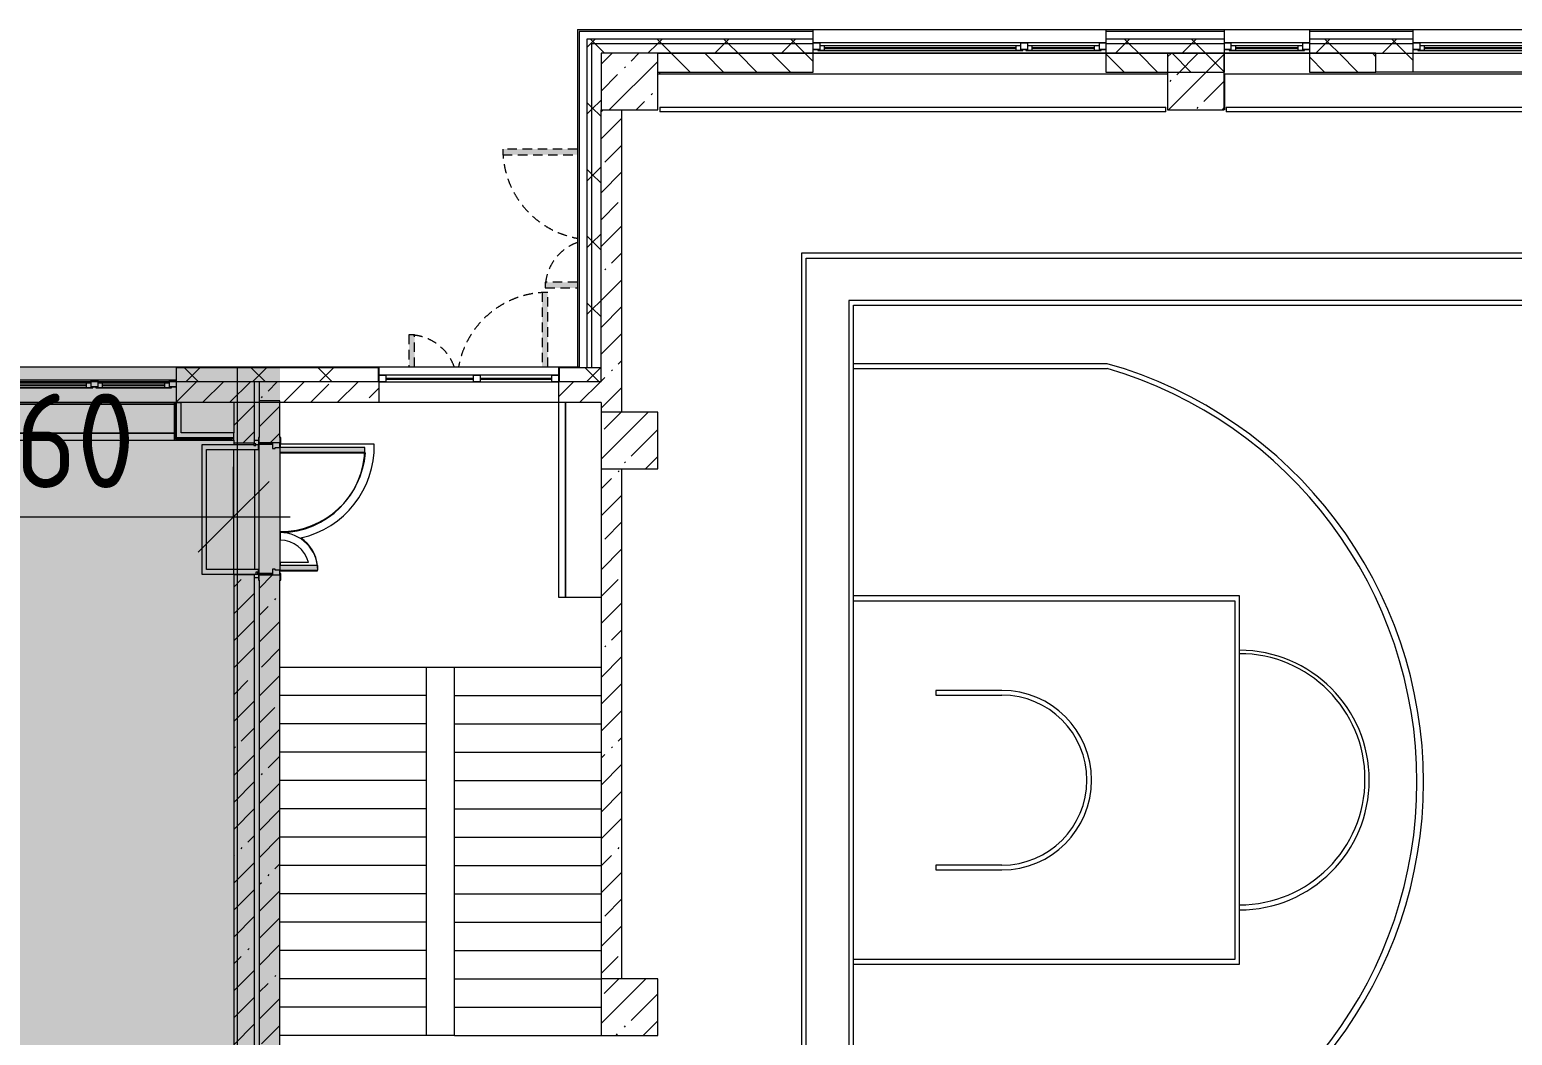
# Model space of a CAD drawing. Header units: millimetres. Extents: x -3129 to 197107, y -8553 to 29000.
# Drawn here: x 106207 to 121907, y 16700 to 27350 of the extents above; entities that cross this region are included whole.
import ezdxf

# ---------------------------------------------------------------- set-up
doc = ezdxf.new("R2010")
doc.units = ezdxf.units.MM
doc.linetypes.add('200_ШТРИХ__ш1_п0_6_', pattern=[160, 100, -60])
for name, color, linetype, lineweight in [('A-ANNO-DIMS', 7, 'Continuous', 9), ('A-ANNO-DIMS-500', 7, 'Continuous', 9), ('A-DETL-MBND-1', 7, '200_ШТРИХ__ш1_п0_6_', 9), ('A-GLAZ-1', 7, 'Continuous', 5), ('A-WALL', 7, 'Continuous', 9), ('A-WALL-6', 7, 'Continuous', 5), ('I-WALL-6', 7, 'Continuous', 5), ('S-COLS-2', 7, 'Continuous', 5), ('S-STRS-1', 7, 'Continuous', 5), ('Оси', 7, 'Continuous', 9)]:
    doc.layers.add(name, color=color, linetype=linetype, lineweight=lineweight)
doc.layers.add('A-DETL-GENF-6', color=7, linetype='Continuous', lineweight=9, true_color=0xc0c0c0, transparency=0.4)
for name, color, linetype, lineweight, true_color in [('A-DOOR-3', 7, 'Continuous', 5, 0xaaaaaa), ('A-DOOR-4', 7, 'Continuous', 5, 0xe2e2e2), ('A-DOOR-5', 7, 'Continuous', 5, 0xb7b7b7), ('A-DOOR-FRAM-3', 7, 'Continuous', 5, 0xe2e2e2), ('A-DOOR-FRAM-4', 7, 'Continuous', 5, 0xaaaaaa), ('A-DOOR-FRAM-5', 7, 'Continuous', 5, 0xb7b7b7), ('A-FLOR-2', 7, 'Continuous', 5, 0xb7b7b7), ('A-FLOR-3', 7, 'Continuous', 5, 0xaaaaaa), ('A-GLAZ-2', 7, 'Continuous', 5, 0x737373), ('A-WALL-7', 7, 'Continuous', 9, 0x737373), ('A-WALL-8', 7, 'Continuous', 5, 0x737373), ('I-WALL-5', 7, 'Continuous', 9, 0xe7e7e7), ('I-WALL-7', 7, 'Continuous', 5, 0x737373), ('S-STRS-2', 7, 'Continuous', 5, 0x737373)]:
    doc.layers.add(name, color=color, linetype=linetype, lineweight=lineweight, true_color=true_color)
doc.styles.add('ISOCPEUR_3', font='isocpeur.ttf', dxfattribs={"width": 0.9, "height": 1000})
doc.dimstyles.new('ISO-2_0_0_9К_Средний_округл2_2', dxfattribs={"dimscale": 304.8, "dimtxt": 995.981176, "dimasz": 2.46063, "dimexe": 1.968504, "dimexo": 0, "dimgap": 0, "dimtad": 1, "dimdec": 0, "dimrnd": 10, "dimzin": 0, "dimdsep": 46, "dimtxsty": 'ISOCPEUR_3', "dimblk1": 'OBLIQUE', "dimblk2": 'OBLIQUE', "dimsah": 1, "dimcen": 0.09, "dimdle": 1.968504, "dimazin": 0, "dimtfac": 1, "dimtdec": 4, "dimtix": 1, "dimtmove": 0, "dimatfit": 3, "dimfxl": 1, "dimtvp": 1, "dimtolj": 1, "dimtzin": 0, "dimarcsym": 2})
pattern_1 = [(45, (70097.43, 0), (-285.123, 285.123), []), (45, (70382.56, 0), (-285.123, 285.123), [504.031, -100.806, 16.764, -84.042])]
pattern_2 = [(45, (70097.43, 0), (-353.5534, 353.5534), []), (135, (70097.43, 0), (-353.5534, -353.5534), [])]
pattern_3 = [(45, (70097.4, 0), (-530.33, 530.33), []), (135, (70097.4, 0), (-530.33, -530.33), [])]

# ---------------------------------------------------------------- blocks, each defined once
blk = doc.blocks.new('BSC_Колонна _Прямоугольная - 600х600-V107-2_1_1_птичка')
at = {"layer": 'S-COLS-2'}
h = blk.add_hatch(dxfattribs=at)
h.set_pattern_fill('FP_140', color=256, style=0, pattern_type=2)
h.set_pattern_definition([(45, (-42460, -26800), (-285.123, 285.123), []), (45, (-42174.88, -26800), (-285.123, 285.123), [504.031, -100.806, 16.764, -84.042])])
h.paths.add_polyline_path([(-300, -300), (300, -300), (300, 300), (-300, 300)])
for p, q in [((300, 300), (-300, 300)), ((-300, 300), (-300, -300)), ((300, -300), (300, 300)), ((-300, -300), (300, -300))]:
    blk.add_line(p, q, dxfattribs=at)
blk = doc.blocks.new('BSC_Колонна _Прямоугольная - 600х600-V120-2_1_1_птичка')
at = {"layer": 'S-COLS-2'}
h = blk.add_hatch(dxfattribs=at)
h.set_pattern_fill('FP_152', color=256, style=0, pattern_type=2)
h.set_pattern_definition([(45, (-42460, -17000), (-285.123, 285.123), []), (45, (-42174.88, -17000), (-285.123, 285.123), [504.031, -100.806, 16.764, -84.042])])
h.paths.add_polyline_path([(-300, -300), (300, -300), (300, 300), (-300, 300)])
for p, q in [((300, 300), (-300, 300)), ((-300, 300), (-300, -300)), ((300, -300), (300, 300)), ((-300, -300), (300, -300))]:
    blk.add_line(p, q, dxfattribs=at)
blk = doc.blocks.new('BSC_Колонна _Прямоугольная - 600х600-V121-2_1_1_птичка')
at = {"layer": 'S-COLS-2'}
h = blk.add_hatch(dxfattribs=at)
h.set_pattern_fill('FP_153', color=256, style=0, pattern_type=2)
h.set_pattern_definition([(45, (-42460, -23000), (-285.123, 285.123), []), (45, (-42174.88, -23000), (-285.123, 285.123), [504.031, -100.806, 16.764, -84.042])])
h.paths.add_polyline_path([(-300, -300), (300, -300), (300, 300), (-300, 300), (-300, -210)])
for p, q in [((300, 300), (-300, 300)), ((-300, 300), (-300, -300)), ((300, -300), (300, 300)), ((-300, -300), (300, -300))]:
    blk.add_line(p, q, dxfattribs=at)
blk = doc.blocks.new('120_Окно_СКБ_2Ст - 120_Окно_СКБ_2Ст 3100х2500 _мал_створка слева_ 2-19089248-2_1_1_птичка')
at = {"layer": 'A-GLAZ-1'}
for p, q in [((-1550, -75), (-1550, -5)), ((-1550, -5), (-1480, -5)), ((1550, -5), (-1550, -5)), ((-1480, -75), (-1550, -75)), ((-1550, -75), (-1500, -75)), ((-1480, -75), (-1500, -75)), ((-1500, -75), (-1500, -85)), ((-1500, -85), (670, -85)), ((670, -85), (-1500, -85)), ((-1480, -5), (-1480, -75)), ((650, -35), (-1480, -35)), ((-1480, -35), (-1480, -75)), ((-1430, -85), (-1430, -35)), ((-1430, -55), (600, -55)), ((600, -65), (-1430, -65)), ((600, -85), (600, -35)), ((650, -75), (650, -5)), ((650, -5), (720, -5)), ((650, -75), (650, -35)), ((720, -75), (650, -75)), ((670, -75), (650, -75)), ((670, -75), (700, -75)), ((670, -85), (670, -75)), ((720, -75), (700, -75)), ((700, -75), (700, -85)), ((700, -85), (1500, -85)), ((1500, -85), (700, -85)), ((720, -5), (720, -75)), ((1480, -35), (720, -35)), ((720, -35), (720, -75)), ((770, -85), (770, -35)), ((770, -55), (1430, -55)), ((1430, -65), (770, -65)), ((1430, -85), (1430, -35)), ((1480, -75), (1480, -5)), ((1480, -5), (1550, -5)), ((1480, -75), (1480, -35)), ((1550, -75), (1480, -75)), ((1500, -75), (1480, -75)), ((1500, -75), (1550, -75)), ((1500, -85), (1500, -75)), ((1550, -5), (1550, -75))]:
    blk.add_line(p, q, dxfattribs=at)
blk = doc.blocks.new('120_Окно_СКБ_1Ст - 120_Окно_СКБ_1Ст 900х2500_h_-19906774-2_1_1_птичка')
at = {"layer": 'A-GLAZ-1'}
for p, q in [((-450, -75), (-450, -5)), ((-450, -5), (-380, -5)), ((450, -5), (-450, -5)), ((-380, -75), (-450, -75)), ((-450, -75), (-400, -75)), ((-380, -75), (-400, -75)), ((-400, -75), (-400, -85)), ((-400, -85), (400, -85)), ((400, -85), (-400, -85)), ((-380, -5), (-380, -75)), ((380, -35), (-380, -35)), ((-380, -35), (-380, -75)), ((-330, -85), (-330, -35)), ((-330, -55), (330, -55)), ((330, -65), (-330, -65)), ((330, -85), (330, -35)), ((380, -75), (380, -5)), ((380, -5), (450, -5)), ((380, -75), (380, -35)), ((450, -75), (380, -75)), ((400, -75), (380, -75)), ((400, -75), (450, -75)), ((400, -85), (400, -75)), ((450, -5), (450, -75))]:
    blk.add_line(p, q, dxfattribs=at)
blk = doc.blocks.new('120_Окно_СКБ_2Ст - 120_Окно_СКБ_2Ст 3100х2500 _мал_створка слева_ 2-22446355-2_1_1_птичка')
at = {"layer": 'A-GLAZ-2'}
for p, q in [((-1550, -127), (-1550, -57)), ((-1550, -57), (-1480, -57)), ((1550, -57), (-1550, -57)), ((-1480, -127), (-1550, -127)), ((-1550, -127), (-1500, -127)), ((-1480, -127), (-1500, -127)), ((-1500, -127), (-1500, -137)), ((-1500, -137), (670, -137)), ((670, -137), (-1500, -137)), ((-1480, -57), (-1480, -127)), ((650, -87), (-1480, -87)), ((-1480, -87), (-1480, -127)), ((-1430, -137), (-1430, -87)), ((-1430, -107), (600, -107)), ((600, -117), (-1430, -117)), ((600, -137), (600, -87)), ((650, -127), (650, -57)), ((650, -57), (720, -57)), ((650, -127), (650, -87)), ((720, -127), (650, -127)), ((670, -127), (650, -127)), ((670, -127), (700, -127)), ((670, -137), (670, -127)), ((720, -127), (700, -127)), ((700, -127), (700, -137)), ((700, -137), (1500, -137)), ((1500, -137), (700, -137)), ((720, -57), (720, -127)), ((1480, -87), (720, -87)), ((720, -87), (720, -127)), ((770, -137), (770, -87)), ((770, -107), (1430, -107)), ((1430, -117), (770, -117)), ((1430, -137), (1430, -87)), ((1480, -127), (1480, -57)), ((1480, -57), (1550, -57)), ((1480, -127), (1480, -87)), ((1550, -127), (1480, -127)), ((1500, -127), (1480, -127)), ((1500, -127), (1550, -127)), ((1500, -137), (1500, -127)), ((1550, -57), (1550, -127))]:
    blk.add_line(p, q, dxfattribs=at)
blk = doc.blocks.new('120_Окно_СКБ_2Ст - 120_Окно_СКБ_2Ст 1900х2400 глухое-23537524-2_1_1_птичка')
at = {"layer": 'A-GLAZ-1'}
for p, q in [((-950, 5), (-950, 75)), ((-950, 75), (-880, 75)), ((950, 75), (-950, 75)), ((-880, 5), (-950, 5)), ((-950, 5), (950, 5)), ((-880, 75), (-880, 5)), ((-120, 45), (-880, 45)), ((-120, 35), (-880, 35)), ((-120, 5), (-120, 75)), ((-120, 75), (-50, 75)), ((-50, 5), (-120, 5)), ((-50, 75), (-50, 5)), ((880, 45), (-50, 45)), ((880, 35), (-50, 35)), ((880, 5), (880, 75)), ((880, 75), (950, 75)), ((950, 5), (880, 5)), ((950, 75), (950, 5))]:
    blk.add_line(p, q, dxfattribs=at)
blk = doc.blocks.new('110_Дверь_СКБ_2Ст_Наружная - ДН-1_л__ Двухстворчатая 1350 х3200 _ЛК_ в свету с верхним остеклением 2-22448815-2_1_1_птичка')
at = {"layer": 'A-DETL-MBND-1'}
for points in [[(755, 79), (755, 869), (695, 869), (695, 79)], [(-655, 79), (-655, 419), (-715, 419), (-715, 79)]]:
    blk.add_hatch(color=256, dxfattribs=at).paths.add_polyline_path(points)
for p, q in [((755, 869), (695, 869)), ((695, 869), (695, 79)), ((755, 79), (755, 869)), ((-715, 419), (-715, 79)), ((-655, 419), (-715, 419)), ((-655, 79), (-655, 419))]:
    blk.add_line(p, q, dxfattribs=at)
for centre, radius, start, end in [((755, -91), 960, 90, 169.7202), ((-715, -91), 510, 19.6305, 90)]:
    blk.add_arc(centre, radius, start, end, dxfattribs=at)
blk = doc.blocks.new('110_Дверь_СКБ_2Ст - Д-1 Лестничная клетка EIS60-V196-2_1_1_птичка')
at = {"layer": 'A-DOOR-4'}
for points in [[(-587.5, 110), (-587.5, 1010), (-637.5, 1010), (-637.5, 110)], [(662.5, 510), (612.5, 510), (612.5, 110), (662.5, 110)], [(712.5, 30), (697.5, 30), (697.5, -110), (712.5, -110)]]:
    blk.add_hatch(color=256, dxfattribs=at).paths.add_polyline_path(points)
h = blk.add_hatch(color=256, dxfattribs=at)
h.paths.add_polyline_path([(712.5, 110), (662.5, 110), (662.5, 60), (652.5, 60), (654.4, 30), (712.5, 30), (712.5, 90.1)])
h.paths.add_polyline_path([(-627.5, 60), (-637.5, 60), (-637.5, 110), (-687.5, 110), (-687.5, 30), (-627.5, 30)])
at = {"layer": 'A-DOOR-FRAM-3'}
for points in [[(-672.5, 110), (-672.5, 118), (-742.5, 118), (-742.5, 110)], [(-672.5, 30), (-687.5, 30), (-687.5, -110), (-672.5, -110)], [(767.5, 110), (767.5, 118), (697.5, 118), (697.5, 110)], [(-672.5, -110), (-742.5, -110), (-742.5, -118), (-672.5, -118)], [(767.5, -118), (767.5, -110), (697.5, -110), (697.5, -118)]]:
    blk.add_hatch(color=256, dxfattribs=at).paths.add_polyline_path(points)
at = {"layer": 'A-DOOR-3'}
for p, q in [((-637.5, 1010), (-637.5, 110)), ((-587.5, 1010), (-637.5, 1010)), ((-587.5, 110), (-587.5, 1010)), ((662.5, 510), (612.5, 510)), ((612.5, 510), (612.5, 110)), ((662.5, 110), (662.5, 510))]:
    blk.add_line(p, q, dxfattribs=at)
for centre, radius, start, end in [((-637.5, 110), 900, 0, 90), ((662.5, 110), 400, 90, 180)]:
    blk.add_arc(centre, radius, start, end, dxfattribs=at)
at = {"layer": 'A-DOOR-5'}
for p, q in [((-637.5, 110), (-587.5, 110)), ((612.5, 110), (662.5, 110))]:
    blk.add_line(p, q, dxfattribs=at)
at = {"layer": 'A-DOOR-FRAM-4'}
for p, q in [((-672.5, 118), (-742.5, 118)), ((-742.5, 118), (-742.5, 110)), ((-672.5, 110), (-672.5, 118)), ((767.5, 118), (697.5, 118)), ((697.5, 118), (697.5, 110)), ((767.5, 110), (767.5, 118))]:
    blk.add_line(p, q, dxfattribs=at)
at = {"layer": 'A-DOOR-FRAM-5'}
for p, q in [((-742.5, 110), (-672.5, 110)), ((-637.5, 110), (-687.5, 110)), ((-687.5, 110), (-687.5, 30)), ((-687.5, 30), (-627.5, 30)), ((-672.5, 30), (-687.5, 30)), ((-687.5, 30), (-687.5, -110)), ((-672.5, -110), (-672.5, 30)), ((-637.5, 60), (-637.5, 110)), ((-627.5, 60), (-637.5, 60)), ((-627.5, 30), (-627.5, 60)), ((662.5, 60), (652.5, 60)), ((652.5, 60), (652.5, 30)), ((652.5, 30), (712.5, 30)), ((662.5, 110), (662.5, 60)), ((712.5, 110), (662.5, 110)), ((697.5, 110), (767.5, 110)), ((712.5, 30), (697.5, 30)), ((697.5, 30), (697.5, -110)), ((712.5, 30), (712.5, 110)), ((712.5, -110), (712.5, 30)), ((-672.5, -110), (-742.5, -110)), ((-742.5, -110), (-742.5, -118)), ((-742.5, -118), (-672.5, -118)), ((-687.5, -110), (-672.5, -110)), ((-672.5, -118), (-672.5, -110)), ((697.5, -110), (712.5, -110)), ((767.5, -110), (697.5, -110)), ((697.5, -110), (697.5, -118)), ((697.5, -118), (767.5, -118)), ((767.5, -118), (767.5, -110))]:
    blk.add_line(p, q, dxfattribs=at)
blk = doc.blocks.new('110_Дверь_СКБ_2Ст_Наружная - ДН-1_л__ Двухстворчатая 1350 х3200 _ЛК_ в свету с верхним остеклением EI30-23529464-2_1_1_птичка')
at = {"layer": 'A-DETL-MBND-1'}
for points in [[(695, 512), (695, 125), (755, 125), (755, 915), (695, 915)], [(-715, 125), (-655, 125), (-655, 465), (-715, 465)]]:
    blk.add_hatch(color=256, dxfattribs=at).paths.add_polyline_path(points)
for p, q in [((755, 915), (695, 915)), ((695, 915), (695, 125)), ((755, 125), (755, 915)), ((-715, 465), (-715, 125)), ((-655, 465), (-715, 465)), ((-655, 125), (-655, 465))]:
    blk.add_line(p, q, dxfattribs=at)
for centre, radius, start, end in [((755, -45), 960, 90, 169.737), ((-715, -45), 510, 19.5984, 90)]:
    blk.add_arc(centre, radius, start, end, dxfattribs=at)
blk = doc.blocks.new('Зашивка приборов отопления22 - Зашивка приборов отопления-33321747-2_1_1_птичка')
at = {"layer": 'A-WALL-8'}
for p, q in [((37288, 26888), (34188, 26888)), ((34188, 26567), (37268, 26567)), ((37268, 26567), (34188, 26567)), ((34188, 26492), (37268, 26492))]:
    blk.add_line(p, q, dxfattribs=at)
blk = doc.blocks.new('Зашивка приборов отопления28 - Зашивка приборов отопления-33322877-2_1_1_птичка')
at = {"layer": 'A-WALL-6'}
for p, q in [((75401, 486), (73341, 486)), ((73341, 486), (73341, 411)), ((73341, 411), (73341, 36)), ((75401, 411), (73341, 411)), ((73341, 411), (73341, 36)), ((73341, 411), (75401, 411))]:
    blk.add_line(p, q, dxfattribs=at)
blk = doc.blocks.new('DIMBLOCK55-2_1_1_птичка')
at = {"layer": 'A-ANNO-DIMS-500'}
for p, q in [((108367, 22721), (108367, 21591)), ((108367, 22191), (108367, 22721)), ((103707, 22600), (103707, 21591)), ((103707, 22191), (103707, 22600)), ((103107, 22191), (108967, 22191))]:
    blk.add_line(p, q, dxfattribs=at)
at = {"layer": 'A-ANNO-DIMS-500', "lineweight": 20}
for p, q in [((103707, 22191), (104082, 22566)), ((108367, 22191), (108742, 22566)), ((103707, 22191), (103332, 21816)), ((108367, 22191), (107992, 21816))]:
    blk.add_line(p, q, dxfattribs=at)
at = {"layer": 'A-ANNO-DIMS-500', "color": 0, "insert": (104725, 23497), "char_height": 1000, "width": 3148.83, "attachment_point": 1, "line_spacing_factor": 1.149209, "style": 'ISOCPEUR_3'}
blk.add_mtext('4660', dxfattribs=at)
blk = doc.blocks.new('_Oblique')
at = {"color": 0, "linetype": 'ByBlock', "lineweight": -2}
blk.add_line((-0.5, -0.5), (0.5, 0.5), dxfattribs=at)

msp = doc.modelspace()

# ---------------------------------------------------------------- hatches: boundary and pattern name
at = {"layer": 'A-DETL-GENF-6'}
msp.add_hatch(color=256, dxfattribs=at).paths.add_polyline_path([(103272.5, -280), (108857.4, -280), (108857.4, 23777.7), (103957.4, 23777.7), (103957.4, 27350), (73949.4, 27350), (73949.4, 15358), (69829.4, 15358), (69829.4, -280), (102344.9, -280)])
at = {"layer": 'A-WALL-6'}
h = msp.add_hatch(dxfattribs=at)
h.set_pattern_fill('FP_124', color=256, style=0, pattern_type=2)
h.set_pattern_definition(pattern_2)
h.paths.add_polyline_path([(161706.2, 27200), (163257.4, 27200), (163257.4, 27250), (150447.4, 27250), (150447.4, 27200), (159851.2, 27200)])
h.paths.add_polyline_path([(147947.4, 27200), (147947.4, 27250), (146437.4, 27250), (146437.4, 27200), (147793.4, 27200)])
h.paths.add_polyline_path([(138054.5, 27200), (138057.4, 27200), (138054.5, 27250), (136257.4, 27250), (136257.4, 27200), (137590.7, 27200)])
h.paths.add_polyline_path([(139445.7, 27200), (144337.4, 27200), (144337.4, 27250), (138957.4, 27250), (138957.4, 27200)])
h.paths.add_polyline_path([(134277.4, 27200), (135357.4, 27200), (135357.4, 27250), (134277.4, 27250)])
h.paths.add_polyline_path([(125107.3, 27200), (125107.3, 27250), (123957.6, 27250), (123957.6, 27200), (124605.4, 27200)])
h.paths.add_polyline_path([(119967.8, 27200), (120857.6, 27200), (120857.6, 27250), (119757.7, 27250), (119757.7, 27200)])
h.paths.add_polyline_path([(126007.3, 27200), (127257.4, 27200), (127257.4, 27250), (126007.3, 27250)])
h.paths.add_polyline_path([(131137.4, 27200), (131137.4, 27250), (129957.4, 27250), (129957.4, 27200), (131098.1, 27200)])
h.paths.add_polyline_path([(114504.4, 27200), (114504.4, 27250), (112107.4, 27250), (112107.4, 27200), (113475.2, 27200)])
h.paths.add_polyline_path([(117604.4, 27200), (118857.7, 27200), (118857.7, 27250), (117604.4, 27250)])
h = msp.add_hatch(dxfattribs=at)
h.set_pattern_fill('FP_124', color=256, style=0, pattern_type=2)
h.set_pattern_definition(pattern_2)
h.paths.add_polyline_path([(112157.4, 23770), (112157.4, 27200), (112107.4, 27200), (112107.4, 23770)])
h = msp.add_hatch(dxfattribs=at)
h.set_pattern_fill('FP_124', color=256, style=0, pattern_type=2)
h.set_pattern_definition(pattern_2)
h.paths.add_polyline_path([(161706.2, 27100), (163157.4, 27100), (163157.4, 27200), (150447.4, 27200), (150447.4, 27100), (159851.2, 27100)])
h.paths.add_polyline_path([(135357.4, 27100), (135357.4, 27200), (134277.4, 27200), (134277.4, 27100), (135052.6, 27100)])
h.paths.add_polyline_path([(138957.4, 27100), (144337.4, 27100), (144337.4, 27200), (138957.4, 27200)])
h.paths.add_polyline_path([(138057.4, 27100), (138054.5, 27200), (136257.4, 27200), (136257.4, 27100), (138054.5, 27100)])
h.paths.add_polyline_path([(147947.4, 27100), (147947.4, 27200), (146437.4, 27200), (146437.4, 27100), (147793.4, 27100)])
h.paths.add_polyline_path([(130170.5, 27100), (131137.4, 27100), (131137.4, 27200), (129957.4, 27200), (129957.4, 27100)])
h.paths.add_polyline_path([(123957.6, 27100), (125107.3, 27100), (125107.3, 27200), (123957.6, 27200)])
h.paths.add_polyline_path([(126924.2, 27100), (127257.4, 27100), (127257.4, 27200), (126007.3, 27200), (126007.3, 27100), (126460.5, 27100)])
h.paths.add_polyline_path([(117604.4, 27100), (118857.7, 27100), (118857.7, 27200), (117604.4, 27200)])
h.paths.add_polyline_path([(120462.2, 27100), (120857.6, 27100), (120857.6, 27200), (119757.7, 27200), (119757.7, 27100), (119967.8, 27100)])
h.paths.add_polyline_path([(114504.4, 27100), (114504.4, 27200), (112157.4, 27200), (112157.4, 27100), (113475.2, 27100)])
h = msp.add_hatch(dxfattribs=at)
h.set_pattern_fill('FP_124', color=256, style=0, pattern_type=2)
h.set_pattern_definition(pattern_2)
h.paths.add_polyline_path([(112257.4, 23770), (112257.4, 27100), (112157.4, 27100), (112157.4, 23770)])
h = msp.add_hatch(dxfattribs=at)
h.set_pattern_fill('FP_134', color=256, style=0, pattern_type=2)
h.set_pattern_definition([(135, (70097.43, 0), (-176.7767, -176.7767), [])])
h.paths.add_polyline_path([(119967.8, 26900), (120462.2, 26900), (120462.2, 27100), (119757.7, 27100), (119757.7, 26900)])
h.paths.add_polyline_path([(113475.2, 26900), (114504.4, 26900), (114504.4, 27100), (112857.4, 27100), (112857.4, 26900)])
h.paths.add_polyline_path([(117604.4, 26900), (118857.7, 26900), (118857.7, 27100), (117604.4, 27100)])
h = msp.add_hatch(dxfattribs=at)
h.set_pattern_fill('FP_124', color=256, style=0, pattern_type=2)
h.set_pattern_definition(pattern_2)
h.paths.add_polyline_path([(103989.6, 23620), (104657.4, 23620), (104657.4, 23770), (103937.4, 23770), (103937.4, 23620), (103957.4, 23620)])
h.paths.add_polyline_path([(108857.4, 23620), (108857.4, 23770), (107757.4, 23770), (107757.4, 23620), (108837.6, 23620)])
h = msp.add_hatch(dxfattribs=at)
h.set_pattern_fill('FP_124', color=256, style=0, pattern_type=2)
h.set_pattern_definition(pattern_2)
h.paths.add_polyline_path([(112083.9, 23620), (112257.4, 23620), (112257.4, 23770), (111815.4, 23770), (111815.4, 23620)])
h.paths.add_polyline_path([(108857.4, 23620), (109899.4, 23620), (109899.4, 23770), (108857.4, 23770), (108857.4, 23654.2)])
at = {"layer": 'I-WALL-5'}
for points in [[(107762.4, 23029), (107812.4, 23029), (107812.4, 23399), (107762.4, 23399), (107762.4, 23368.5)], [(107812.4, 23029), (108367.4, 23029), (108367.4, 23079), (107812.4, 23079)]]:
    msp.add_hatch(color=256, dxfattribs=at).paths.add_polyline_path(points)
at = {"layer": 'I-WALL-6'}
h = msp.add_hatch(dxfattribs=at)
h.set_pattern_fill('FP_135', color=256, style=0, pattern_type=2)
h.set_pattern_definition([(135, (70097.43, 0), (-353.5534, -353.5534), [])])
h.paths.add_polyline_path([(151503.5, 26900), (154297.4, 26900), (154297.4, 27100), (151247.4, 27100), (151247.4, 26900)])
h.paths.add_polyline_path([(150747.4, 26900), (150747.4, 27100), (150447.4, 27100), (150447.4, 26900), (150576, 26900)])
h.paths.add_polyline_path([(140373.3, 26900), (140407.4, 26900), (140407.4, 27100), (138957.4, 27100), (138957.4, 26900), (139445.7, 26900)])
h.paths.add_polyline_path([(141300.8, 26900), (143637.4, 26900), (143637.4, 27100), (140907.4, 27100), (140907.4, 26900)])
h.paths.add_polyline_path([(136857.4, 26900), (138057.4, 26900), (138054.5, 27100), (136857.4, 27100)])
h.paths.add_polyline_path([(146437.4, 26900), (146847.4, 26900), (146847.4, 27100), (146437.4, 27100)])
h.paths.add_polyline_path([(147947.4, 26900), (147947.4, 27100), (147347.4, 27100), (147347.4, 26900), (147793.4, 26900)])
h.paths.add_polyline_path([(144337.4, 26900), (144337.4, 27100), (144137.4, 27100), (144137.4, 26900)])
h.paths.add_polyline_path([(126007.3, 26900), (127257.4, 26900), (127257.4, 27100), (126007.3, 27100)])
h.paths.add_polyline_path([(129957.4, 26900), (131157.4, 26900), (131157.4, 27100), (129957.4, 27100)])
h.paths.add_polyline_path([(124605.4, 26900), (125107.3, 26900), (125107.3, 27100), (123957.6, 27100), (123957.6, 26900)])
h.paths.add_polyline_path([(134562.2, 26900), (135357.4, 26900), (135357.4, 27100), (134257.4, 27100), (134257.4, 26900)])
h.paths.add_polyline_path([(120462.2, 26900), (120857.6, 26900), (120857.6, 27100), (120462.2, 27100)])
h = msp.add_hatch(dxfattribs=at)
h.set_pattern_fill('FP_132', color=256, style=0, pattern_type=2)
h.set_pattern_definition(pattern_1)
h.paths.add_polyline_path([(112477.4, 23300), (112477.4, 26500), (112257.4, 26500), (112257.4, 23300)])
h = msp.add_hatch(dxfattribs=at)
h.set_pattern_fill('FP_132', color=256, style=0, pattern_type=2)
h.set_pattern_definition(pattern_1)
h.paths.add_polyline_path([(104200, 23400), (104657.4, 23400), (104657.4, 23620), (103707.4, 23620), (103707.4, 23400), (104034.4, 23400)])
h.paths.add_polyline_path([(107910.1, 23400), (108587.4, 23400), (108587.4, 23620), (107757.4, 23620), (107757.4, 23400)])
h = msp.add_hatch(dxfattribs=at)
h.set_pattern_fill('FP_132', color=256, style=0, pattern_type=2)
h.set_pattern_definition(pattern_1)
h.paths.add_polyline_path([(108637.4, 23400), (108857.4, 23400), (108857.4, 23620), (108637.4, 23620)])
h = msp.add_hatch(dxfattribs=at)
h.set_pattern_fill('FP_132', color=256, style=0, pattern_type=2)
h.set_pattern_definition(pattern_1)
h.paths.add_polyline_path([(112257.4, 23400), (112257.4, 23620), (111807.4, 23620), (111807.4, 23400), (112083.9, 23400)])
h.paths.add_polyline_path([(109765.1, 23400), (109907.4, 23400), (109902.4, 23620), (108857.4, 23620), (108857.4, 23400)])
h = msp.add_hatch(dxfattribs=at)
h.set_pattern_fill('FP_132', color=256, style=0, pattern_type=2)
h.set_pattern_definition(pattern_1)
h.paths.add_polyline_path([(108367.4, 11200), (108587.4, 11200), (108587.4, 12125), (108367.4, 12125), (108367.4, 11221)])
h.paths.add_polyline_path([(108587.4, 13525), (108587.4, 21575), (108367.4, 21575), (108367.4, 13525)])
h.paths.add_polyline_path([(108587.4, 22975), (108587.4, 23400), (108367.4, 23400), (108367.4, 22975)])
h = msp.add_hatch(dxfattribs=at)
h.set_pattern_fill('FP_132', color=256, style=0, pattern_type=2)
h.set_pattern_definition(pattern_1)
h.paths.add_polyline_path([(108837.6, 10450), (108857.4, 10450), (108857.4, 12125), (108637.4, 12125), (108637.4, 10450)])
h.paths.add_polyline_path([(108637.4, 13525), (108857.4, 13525), (108857.4, 21575), (108637.4, 21575), (108637.4, 13534.8)])
h.paths.add_polyline_path([(108857.4, 22975), (108857.4, 23420.3), (108637.4, 23420.3), (108637.4, 22975), (108837.6, 22975)])
h = msp.add_hatch(dxfattribs=at)
h.set_pattern_fill('FP_228', color=256, style=0, pattern_type=2)
h.set_pattern_definition(pattern_3)
h.paths.add_polyline_path([(107749.9, 23004), (108367.4, 23004), (108367.4, 23016.5), (107749.9, 23016.5)])
h = msp.add_hatch(dxfattribs=at)
h.set_pattern_fill('FP_228', color=256, style=0, pattern_type=2)
h.set_pattern_definition(pattern_3)
h.paths.add_polyline_path([(107910.1, 23016.5), (108367.4, 23016.5), (108367.4, 23029), (107762.4, 23029), (107762.4, 23016.5), (107812.4, 23016.5)])
h = msp.add_hatch(dxfattribs=at)
h.set_pattern_fill('FP_132', color=256, style=0, pattern_type=2)
h.set_pattern_definition(pattern_1)
h.paths.add_polyline_path([(112477.4, 17300), (112477.4, 22700), (112257.4, 22700), (112257.4, 17300)])
at = {"layer": 'S-COLS-2'}
h = msp.add_hatch(dxfattribs=at)
h.set_pattern_fill('FP_132', color=256, style=0, pattern_type=2)
h.set_pattern_definition(pattern_1)
h.paths.add_polyline_path([(118857.4, 26500), (118857.4, 27100), (118257.4, 27100), (118257.4, 26500)])

# ---------------------------------------------------------------- linework, layer by layer
at = {"layer": 'A-DETL-MBND-1'}
msp.add_line((108637.4, 23619.7), (108587.4, 23619.7), dxfattribs=at)
at = {"layer": 'A-FLOR-2'}
for p, q in [((108637.4, 23400), (108587.4, 23400)), ((107737.4, 23380), (104657.4, 23380)), ((104657.4, 23079), (107737.4, 23079)), ((108347.4, 23003), (107737.4, 23003)), ((108582.4, 22954.3), (108030.8, 22954.3)), ((108030.8, 22954.3), (108030.8, 21584.5)), ((108347.4, 23000), (108347.4, 23003)), ((108367.4, 23000), (108347.4, 23000)), ((108629.4, 23000), (108587.4, 23000)), ((108630.8, 22954.3), (108602.4, 22954.3)), ((108630.8, 22904.3), (108630.8, 22954.3)), ((108080.8, 21634.5), (108080.8, 22904.3)), ((108080.8, 22904.3), (108630.8, 22904.3)), ((108030.8, 21584.5), (108629.4, 21584.5)), ((108630.8, 21634.5), (108080.8, 21634.5)), ((108586.7, 21550), (108629.4, 21550)), ((108630.8, 21590), (108630.8, 21634.5))]:
    msp.add_line(p, q, dxfattribs=at)
at = {"layer": 'A-FLOR-3'}
for p, q in [((112877.4, 26880), (112857.4, 26880)), ((118857.7, 26880), (118857.7, 26500)), ((134737.4, 24981.3), (114381.1, 24981.3)), ((114381.1, 24981.3), (114381.1, 13824.4)), ((114431.1, 13874.4), (114431.1, 24931.3)), ((114431.1, 24931.3), (134687.4, 24931.3)), ((134237.4, 24481.3), (114881.1, 24481.3)), ((114881.1, 24481.3), (114881.1, 14324.4)), ((114931.1, 14374.4), (114931.1, 24431.3)), ((114931.1, 24431.3), (124534.2, 24431.3)), ((117617.1, 23812.8), (114927.4, 23812.8)), ((114927.4, 23812.8), (114927.4, 23762.8)), ((114927.4, 23762.8), (117617.1, 23762.8)), ((109855.6, 22959.2), (108860.8, 22959.2)), ((108860.8, 22959.2), (108860.8, 22925)), ((108860.8, 22869.2), (109763.1, 22869.2)), ((108860.8, 22034.2), (108860.8, 21944.2)), ((109158, 21708.1), (108860.8, 21708.1)), ((108860.8, 21708.1), (108860.8, 21675)), ((108860.8, 21625), (108860.8, 21618.1)), ((108860.8, 21618.1), (109255.3, 21618.1)), ((119017.1, 21352.8), (114927.4, 21352.8)), ((114927.4, 21352.8), (114927.4, 21302.8)), ((119017.1, 17452.8), (119017.1, 21352.8)), ((114927.4, 21302.8), (118967.1, 21302.8)), ((118967.1, 21302.8), (118967.1, 17502.8)), ((115802.4, 20352.8), (115802.4, 20302.8)), ((116502.4, 20352.8), (115802.4, 20352.8)), ((115802.4, 20302.8), (116502.4, 20302.8)), ((116502.4, 18502.8), (115802.4, 18502.8)), ((115802.4, 18502.8), (115802.4, 18452.8)), ((115802.4, 18452.8), (116502.4, 18452.8)), ((118967.1, 17502.8), (114927.4, 17502.8)), ((114927.4, 17502.8), (114927.4, 17452.8)), ((114927.4, 17452.8), (119017.1, 17452.8))]:
    msp.add_line(p, q, dxfattribs=at)
for centre, radius, start, end in [((116362.4, 19382.8), 4604.2, 285.81331, 74.18669), ((116332.9, 19382.8), 4564.4, 286.34112, 73.65888), ((108860.8, 22939.2), 995, 282.67054, 1.1511), ((108860.8, 22939.2), 905, 270, 355.56313), ((108860.8, 21639.2), 305, 13.0427, 90), ((108860.8, 21639.2), 395, 5.20117, 56.45952), ((108860.8, 21639.2), 395, 356.92799, 357.93552), ((119017.1, 19402.8), 1375, 270, 90), ((119017.1, 19411.7), 1330, 270, 90), ((116502.4, 19402.8), 950, 270, 90), ((116502.4, 19402.8), 900, 270, 90)]:
    msp.add_arc(centre, radius, start, end, dxfattribs=at)
at = {"layer": 'A-WALL'}
for p, q in [((112027.4, 27330), (112027.4, 23770)), ((114504.4, 27330), (112027.4, 27330)), ((118857.7, 27330), (117604.4, 27330)), ((120857.6, 27330), (119757.7, 27330)), ((112107.4, 27250), (112107.4, 23770)), ((114504.4, 27250), (112107.4, 27250)), ((112157.4, 27200), (112157.4, 23770)), ((114504.4, 27200), (112157.4, 27200)), ((118857.7, 27250), (117604.4, 27250)), ((118857.7, 27200), (117604.4, 27200)), ((120857.6, 27250), (119757.7, 27250)), ((120857.6, 27200), (119757.7, 27200)), ((114504.4, 27100), (112857.4, 27100)), ((112857.4, 27100), (114504.4, 27100)), ((118857.7, 27100), (117604.4, 27100)), ((117604.4, 27100), (118857.7, 27100)), ((120462.2, 27100), (119757.7, 27100)), ((119757.7, 27100), (120857.6, 27100)), ((120462.2, 26900), (120462.2, 27100)), ((109899.4, 23620), (109899.4, 23770)), ((109902.4, 23620), (109902.4, 23773)), ((111812.4, 23773), (111812.4, 23620)), ((112027.4, 23773), (111812.4, 23773)), ((111815.4, 23770), (111815.4, 23620)), ((112257.4, 23770), (111815.4, 23770)), ((112007.4, 23778), (112027.4, 23778)), ((109907.4, 23620), (108637.4, 23620)), ((112257.4, 23620), (111807.4, 23620))]:
    msp.add_line(p, q, dxfattribs=at)
at = {"layer": 'A-WALL-6'}
for p, q in [((112007.4, 27350), (112007.4, 23778)), ((112007.4, 27350), (125107.3, 27350)), ((114504.4, 27100), (114504.4, 27350)), ((117604.4, 27350), (117604.4, 27100)), ((118857.7, 27100), (118857.7, 27350)), ((119757.7, 27350), (119757.7, 27100)), ((120857.6, 27100), (120857.6, 27350)), ((114504.4, 26900), (114504.4, 27100)), ((117604.4, 27100), (114504.4, 27100)), ((117604.4, 27100), (117604.4, 26900)), ((118857.7, 26900), (118857.7, 27100)), ((119757.7, 27100), (118857.7, 27100)), ((119757.7, 27100), (119757.7, 26900)), ((112857.4, 26900), (114504.4, 26900)), ((117604.4, 26900), (118857.7, 26900)), ((119757.7, 26900), (120462.2, 26900)), ((112257.4, 23620), (112257.4, 26500)), ((103957.4, 23778), (112007.4, 23778)), ((109907.4, 23620), (109907.4, 23778)), ((111807.4, 23778), (111807.4, 23620))]:
    msp.add_line(p, q, dxfattribs=at)
at = {"layer": 'A-WALL-7'}
for p, q in [((109902.4, 23773), (107757.4, 23773)), ((109899.4, 23770), (107757.4, 23770)), ((108587.4, 23620), (107757.4, 23620)), ((107749.9, 23016.5), (107749.9, 23399)), ((107762.4, 23029), (107762.4, 23399)), ((108367.4, 23016.5), (107749.9, 23016.5)), ((108367.4, 23029), (107762.4, 23029)), ((108367.4, 23004), (108367.4, 23079))]:
    msp.add_line(p, q, dxfattribs=at)
at = {"layer": 'A-WALL-8'}
for p, q in [((107757.4, 23777.7), (107757.4, 23620)), ((108637.4, 23620), (103937.4, 23620)), ((108582.4, 22965), (108582.4, 22945)), ((108602.4, 22965), (108582.4, 22965)), ((108582.4, 22945), (108602.4, 22945)), ((108602.4, 22945), (108602.4, 22965)), ((108622.4, 21605), (108602.4, 21605)), ((108602.4, 21605), (108602.4, 21585)), ((108602.4, 21585), (108622.4, 21585)), ((108622.4, 21585), (108622.4, 21605))]:
    msp.add_line(p, q, dxfattribs=at)
at = {"layer": 'I-WALL-6'}
for p, q in [((114504.4, 27100), (117604.4, 27100)), ((118857.7, 27100), (119757.7, 27100)), ((120857.6, 26900), (120857.6, 27100)), ((120857.6, 27100), (123957.6, 27100)), ((112877.4, 26900), (112877.4, 26880)), ((118257.4, 26880), (112877.4, 26880)), ((124257.4, 26880), (118857.4, 26880)), ((136257.4, 26900), (120462.2, 26900)), ((112477.4, 23300), (112477.4, 26500)), ((112878.4, 26530), (118237.4, 26530)), ((112878.4, 26530), (112878.4, 26480)), ((118237.4, 26480), (112878.4, 26480)), ((118237.4, 26480), (118237.4, 26530)), ((118878.7, 26529), (124236.4, 26529)), ((118878.7, 26529), (118878.7, 26479)), ((124236.4, 26479), (118878.7, 26479)), ((109907.4, 23400), (109907.4, 23620)), ((111807.4, 23620), (111807.4, 23400)), ((112257.4, 23400), (108637.4, 23400)), ((112257.4, 23400), (112257.4, 23300)), ((112257.4, 22700), (112257.4, 17300)), ((112477.4, 17300), (112477.4, 22700))]:
    msp.add_line(p, q, dxfattribs=at)
at = {"layer": 'I-WALL-7'}
for p, q in [((107757.4, 23620), (107757.4, 23400)), ((108587.4, 22965), (108587.4, 23620)), ((108637.4, 23620), (108637.4, 23030)), ((108587.4, 23400), (103707.4, 23400)), ((107737.4, 23399), (107737.4, 23004)), ((107812.4, 23399), (107737.4, 23399)), ((107812.4, 23079), (107812.4, 23399)), ((108367.4, 23400), (108367.4, 23079)), ((108857.4, 23420.3), (108637.4, 23420.3)), ((108857.4, 23030), (108857.4, 23420.3)), ((107737.4, 23004), (108367.4, 23004)), ((108367.4, 23079), (107812.4, 23079)), ((108367.4, 23004), (108367.4, 22954.3)), ((108367.4, 22975), (108587.4, 22975)), ((108637.4, 21590), (108637.4, 22960)), ((108367.4, 21634.5), (108367.4, 22904.3)), ((108587.4, 22904.3), (108587.4, 21634.5)), ((108857.4, 22875), (108857.4, 21675)), ((108367.4, 21584.5), (108367.4, 13518)), ((108587.4, 21575), (108367.4, 21575)), ((108587.4, 11200), (108587.4, 21584.5)), ((108637.4, 21520), (108637.4, 13580)), ((108857.4, 15200), (108857.4, 21520))]:
    msp.add_line(p, q, dxfattribs=at)
at = {"layer": 'S-COLS-2'}
for p, q in [((118857.4, 27100), (118257.4, 27100)), ((118257.4, 27100), (118257.4, 26500)), ((118857.4, 26500), (118857.4, 27100)), ((118257.4, 26500), (118857.4, 26500))]:
    msp.add_line(p, q, dxfattribs=at)
at = {"layer": 'S-STRS-1'}
for p, q in [((108857.4, 20600), (110707.4, 20600)), ((110407.4, 20600), (110407.4, 20300)), ((110707.4, 20600), (112257.4, 20600)), ((110707.4, 20300), (110707.4, 20600)), ((110707.4, 20600), (112257.4, 20600)), ((110407.4, 20300), (108857.4, 20300)), ((110407.4, 20300), (108857.4, 20300)), ((110407.4, 20300), (110407.4, 20000)), ((110707.4, 20000), (110707.4, 20300)), ((110707.4, 20300), (112257.4, 20300)), ((110707.4, 20300), (112257.4, 20300)), ((110407.4, 20000), (108857.4, 20000)), ((110407.4, 20000), (108857.4, 20000)), ((110407.4, 20000), (110407.4, 19700)), ((110707.4, 19700), (110707.4, 20000)), ((110707.4, 20000), (112257.4, 20000)), ((110707.4, 20000), (112257.4, 20000)), ((110407.4, 19700), (108857.4, 19700)), ((110407.4, 19700), (108857.4, 19700)), ((110407.4, 19700), (110407.4, 19400)), ((110707.4, 19400), (110707.4, 19700)), ((110707.4, 19700), (112257.4, 19700)), ((110707.4, 19700), (112257.4, 19700)), ((110407.4, 19400), (108857.4, 19400)), ((110407.4, 19400), (108857.4, 19400)), ((110407.4, 19400), (110407.4, 19100)), ((110707.4, 19100), (110707.4, 19400)), ((110707.4, 19400), (112257.4, 19400)), ((110707.4, 19400), (112257.4, 19400)), ((110407.4, 19100), (108857.4, 19100)), ((110407.4, 19100), (108857.4, 19100)), ((110407.4, 19100), (110407.4, 18800)), ((110707.4, 18800), (110707.4, 19100)), ((110707.4, 19100), (112257.4, 19100)), ((110707.4, 19100), (112257.4, 19100)), ((110407.4, 18800), (108857.4, 18800)), ((110407.4, 18800), (108857.4, 18800)), ((110407.4, 18800), (110407.4, 18500)), ((110707.4, 18500), (110707.4, 18800)), ((110707.4, 18800), (112257.4, 18800)), ((110707.4, 18800), (112257.4, 18800)), ((110407.4, 18500), (108857.4, 18500)), ((110407.4, 18500), (108857.4, 18500)), ((110407.4, 18500), (110407.4, 18200)), ((110707.4, 18200), (110707.4, 18500)), ((110707.4, 18500), (112257.4, 18500)), ((110707.4, 18500), (112257.4, 18500)), ((110407.4, 18200), (108857.4, 18200)), ((110407.4, 18200), (108857.4, 18200)), ((110407.4, 18200), (110407.4, 17900)), ((110707.4, 17900), (110707.4, 18200)), ((110707.4, 18200), (112257.4, 18200)), ((110707.4, 18200), (112257.4, 18200)), ((110407.4, 17900), (108857.4, 17900)), ((110407.4, 17900), (108857.4, 17900)), ((110407.4, 17900), (110407.4, 17600)), ((110707.4, 17600), (110707.4, 17900)), ((110707.4, 17900), (112257.4, 17900)), ((110707.4, 17900), (112257.4, 17900)), ((110407.4, 17600), (108857.4, 17600)), ((110407.4, 17600), (108857.4, 17600)), ((110407.4, 17600), (110407.4, 17300)), ((110707.4, 17300), (110707.4, 17600)), ((110707.4, 17600), (112257.4, 17600)), ((110707.4, 17600), (112257.4, 17600)), ((110407.4, 17300), (108857.4, 17300)), ((110407.4, 17300), (108857.4, 17300)), ((110407.4, 17300), (110407.4, 17000)), ((110707.4, 17000), (110707.4, 17300)), ((110707.4, 17300), (112257.4, 17300)), ((110707.4, 17300), (112257.4, 17300)), ((110407.4, 17000), (108857.4, 17000)), ((110407.4, 17000), (108857.4, 17000)), ((110407.4, 17000), (110407.4, 16700)), ((110707.4, 16700), (110707.4, 17000)), ((110707.4, 17000), (112257.4, 17000)), ((110707.4, 17000), (112257.4, 17000)), ((110407.4, 16700), (108857.4, 16700)), ((110407.4, 16700), (108857.4, 16700)), ((110707.4, 16700), (110407.4, 16700)), ((110707.4, 16700), (112257.4, 16700)), ((110707.4, 16700), (112257.4, 16700))]:
    msp.add_line(p, q, dxfattribs=at)
at = {"layer": 'S-STRS-2'}
msp.add_line((108857.4, 22875), (108857.4, 21675), dxfattribs=at)
at = {"layer": 'Оси'}
msp.add_line((108407.4, 11277.7), (108407.4, 23777.7), dxfattribs=at)

# ---------------------------------------------------------------- block references
at = {"layer": 'A-DETL-MBND-1', "rotation": 89.9999999999999}
msp.add_blockref('110_Дверь_СКБ_2Ст_Наружная - ДН-1_л__ Двухстворчатая 1350 х3200 _ЛК_ в свету с верхним остеклением EI30-23529464-2_1_1_птичка', (112132.4, 25330.5), dxfattribs=at)
at = {"layer": 'A-DETL-MBND-1'}
msp.add_blockref('110_Дверь_СКБ_2Ст_Наружная - ДН-1_л__ Двухстворчатая 1350 х3200 _ЛК_ в свету с верхним остеклением 2-22448815-2_1_1_птичка', (110937.9, 23698.7), dxfattribs=at)
at = {"layer": 'A-DOOR-5', "rotation": 269.9999999999999}
msp.add_blockref('110_Дверь_СКБ_2Ст - Д-1 Лестничная клетка EIS60-V196-2_1_1_птичка', (108747.4, 22287.5), dxfattribs=at)
at = {"layer": 'A-GLAZ-1'}
for name, p in [('120_Окно_СКБ_2Ст - 120_Окно_СКБ_2Ст 3100х2500 _мал_створка слева_ 2-19089248-2_1_1_птичка', (116054.4, 27215)), ('120_Окно_СКБ_1Ст - 120_Окно_СКБ_1Ст 900х2500_h_-19906774-2_1_1_птичка', (119307.7, 27215)), ('120_Окно_СКБ_2Ст - 120_Окно_СКБ_2Ст 3100х2500 _мал_створка слева_ 2-19089248-2_1_1_птичка', (122407.6, 27215))]:
    msp.add_blockref(name, p, dxfattribs=at)
at = {"layer": 'A-GLAZ-1', "rotation": 180}
msp.add_blockref('120_Окно_СКБ_2Ст - 120_Окно_СКБ_2Ст 1900х2400 глухое-23537524-2_1_1_птичка', (110857.4, 23695), dxfattribs=at)
at = {"layer": 'A-GLAZ-2'}
msp.add_blockref('120_Окно_СКБ_2Ст - 120_Окно_СКБ_2Ст 3100х2500 _мал_створка слева_ 2-22446355-2_1_1_птичка', (106207.4, 23695), dxfattribs=at)
at = {"layer": 'A-WALL-6', "rotation": 89.9999999999998}
msp.add_blockref('Зашивка приборов отопления28 - Зашивка приборов отопления-33322877-2_1_1_птичка', (112293.3, -52001), dxfattribs=at)
at = {"layer": 'A-WALL-8'}
msp.add_blockref('Зашивка приборов отопления22 - Зашивка приборов отопления-33321747-2_1_1_птичка', (70469.6, -3488.4), dxfattribs=at)
at = {"layer": 'S-COLS-2'}
for name, p in [('BSC_Колонна _Прямоугольная - 600х600-V107-2_1_1_птичка', (112557.4, 26800)), ('BSC_Колонна _Прямоугольная - 600х600-V121-2_1_1_птичка', (112557.4, 23000)), ('BSC_Колонна _Прямоугольная - 600х600-V120-2_1_1_птичка', (112557.4, 17000))]:
    msp.add_blockref(name, p, dxfattribs=at)

# ---------------------------------------------------------------- dimensions: what is measured, and where the dimension line sits
at = {"layer": 'A-ANNO-DIMS'}
dim = msp.add_linear_dim(base=(108367.4, 22191), p1=(103707.4, 22600), p2=(108367.4, 22721.3), dimstyle='ISO-2_0_0_9К_Средний_округл2_2', override={"dimpost": '<>', "dimfxl": 4661.578965}, dxfattribs=at)
dim.commit()
dim.dimension.update_dxf_attribs({"geometry": 'DIMBLOCK55-2_1_1_птичка', "text_midpoint": (106037.4, 22691)})

doc.saveas('drawing.dxf')
